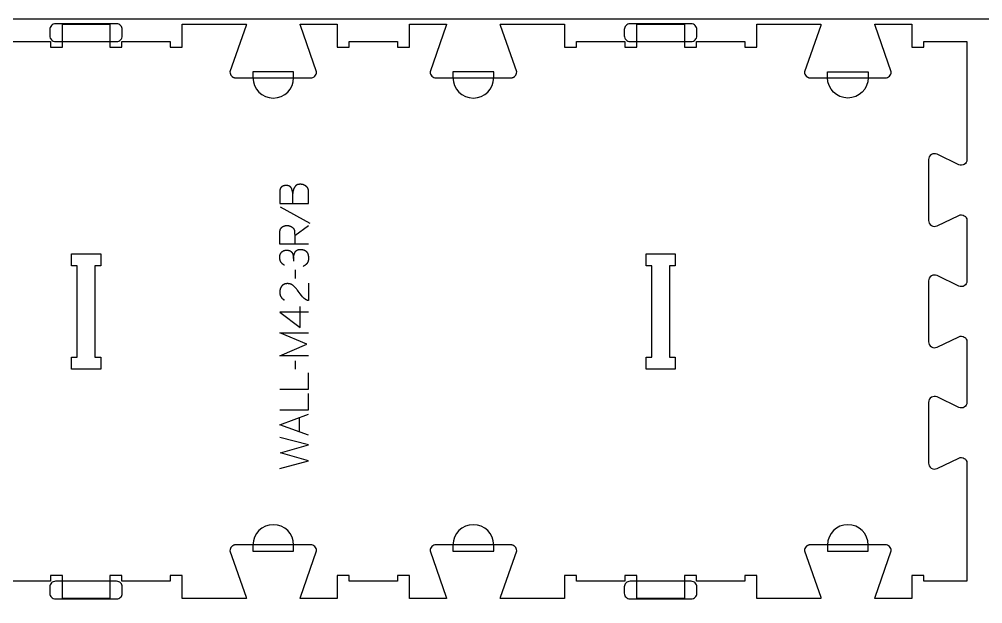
# Model space of a CAD drawing. Extents: x -13885 to -10701, y -43691 to -36097.
# Drawn here: x -12361 to -11355, y -38731 to -38121 of the extents above; entities that cross this region are included whole.
import ezdxf

# ---------------------------------------------------------------- set-up
doc = ezdxf.new("R2010")
doc.units = 0
for name, color, linetype in [('0_SHEET_SPRUCEPLY_2440X122', 1, 'CONTINUOUS'), ('1_ANYTOOL_1MMDEEP_LABELS_S', 2, 'CONTINUOUS'), ('3_ANYTOOL_CUTTHROUGH_INSID', 4, 'CONTINUOUS'), ('4_ANYTOOL_CUTTHROUGH_OUTSI', 5, 'CONTINUOUS'), ('5_ANYTOOL_HALF_MILL_9MM_IN', 3, 'CONTINUOUS')]:
    doc.layers.add(name, color=color, linetype=linetype)

msp = doc.modelspace()

# ---------------------------------------------------------------- linework, layer by layer
at = {"layer": '0_SHEET_SPRUCEPLY_2440X122'}
msp.add_lwpolyline([(-13513.1, -38121.2), (-13513.1, -39341.2), (-11073.1, -39341.2), (-11073.1, -38121.2)], close=True, dxfattribs=at)
at = {"layer": '1_ANYTOOL_1MMDEEP_LABELS_S'}
for points in [[(-12089.2, -38313.6), (-12059.2, -38313.6), (-12059.2, -38303.9), (-12059.1, -38301.3), (-12059.1, -38301.1), (-12059.1, -38300.9), (-12059.1, -38300.7), (-12059.1, -38300.4), (-12059.1, -38300.2), (-12059.2, -38300), (-12059.2, -38299.8), (-12059.2, -38299.6), (-12059.3, -38299.4), (-12059.3, -38299.2), (-12059.4, -38299), (-12059.4, -38298.8), (-12059.5, -38298.6), (-12059.5, -38298.4), (-12059.6, -38298.2), (-12059.7, -38298.1), (-12059.8, -38297.9), (-12059.9, -38297.7), (-12060, -38297.5), (-12060.1, -38297.4), (-12060.2, -38297.2), (-12060.3, -38297), (-12060.4, -38296.9), (-12060.5, -38296.7), (-12060.6, -38296.6), (-12060.8, -38296.4), (-12060.9, -38296.3), (-12061.1, -38296.1), (-12061.2, -38296), (-12061.4, -38295.8), (-12061.5, -38295.7), (-12061.7, -38295.6), (-12061.9, -38295.5), (-12062, -38295.3), (-12062.2, -38295.2), (-12062.4, -38295.1), (-12062.6, -38295), (-12062.7, -38294.9), (-12062.9, -38294.8), (-12063.1, -38294.7), (-12063.3, -38294.6), (-12063.5, -38294.5), (-12063.6, -38294.4), (-12063.8, -38294.3), (-12064, -38294.2), (-12064.2, -38294.2), (-12064.4, -38294.1), (-12064.6, -38294), (-12064.8, -38294), (-12064.9, -38293.9), (-12065.1, -38293.8), (-12065.3, -38293.8), (-12065.5, -38293.7), (-12065.7, -38293.7), (-12065.9, -38293.7), (-12066.1, -38293.6), (-12066.3, -38293.6), (-12066.5, -38293.6), (-12066.7, -38293.6), (-12066.9, -38293.5), (-12067.1, -38293.5), (-12067.3, -38293.5), (-12067.5, -38293.5), (-12067.7, -38293.5), (-12068, -38293.5), (-12068.2, -38293.5), (-12068.5, -38293.5), (-12068.7, -38293.5), (-12068.9, -38293.6), (-12069.2, -38293.6), (-12069.4, -38293.6), (-12069.6, -38293.7), (-12069.8, -38293.7), (-12070, -38293.8), (-12070.2, -38293.8), (-12070.5, -38293.9), (-12070.6, -38294), (-12070.8, -38294.1), (-12071, -38294.1), (-12071.2, -38294.2), (-12071.3, -38294.3), (-12071.4, -38294.3), (-12071.5, -38294.4), (-12071.6, -38294.4), (-12071.7, -38294.5), (-12071.7, -38294.5), (-12071.8, -38294.6), (-12071.9, -38294.6), (-12072, -38294.7), (-12072.1, -38294.8), (-12072.2, -38294.8), (-12072.2, -38294.9), (-12072.3, -38294.9), (-12072.4, -38295), (-12072.5, -38295.1), (-12072.5, -38295.1), (-12072.6, -38295.2), (-12072.7, -38295.3), (-12072.8, -38295.4), (-12072.8, -38295.4), (-12072.9, -38295.5), (-12073, -38295.6), (-12073.1, -38295.7), (-12073.2, -38295.9), (-12073.3, -38296.1), (-12073.5, -38296.2), (-12073.6, -38296.4), (-12073.8, -38296.8), (-12074, -38297.2), (-12074.2, -38297.5), (-12074.4, -38297.9), (-12074.5, -38298.3), (-12074.7, -38298.7), (-12074.8, -38299.1), (-12075, -38299.5), (-12075.1, -38299.9), (-12075.2, -38300.4), (-12075.3, -38300.8), (-12075.4, -38301.2), (-12075.5, -38301.7), (-12075.6, -38302.1), (-12075.6, -38302.6), (-12075.6, -38303)], [(-12075.5, -38313.6), (-12075.6, -38303), (-12075.7, -38302.6), (-12075.7, -38302.2), (-12075.8, -38301.8), (-12075.8, -38301.5), (-12075.9, -38301.1), (-12076, -38300.7), (-12076.1, -38300.3), (-12076.1, -38300), (-12076.2, -38299.6), (-12076.4, -38299.3), (-12076.5, -38298.9), (-12076.6, -38298.6), (-12076.7, -38298.3), (-12076.9, -38297.9), (-12077, -38297.6), (-12077.2, -38297.3), (-12077.3, -38297.2), (-12077.3, -38297.1), (-12077.3, -38297.1), (-12077.4, -38297), (-12077.4, -38296.9), (-12077.5, -38296.8), (-12077.5, -38296.8), (-12077.6, -38296.7), (-12077.6, -38296.6), (-12077.7, -38296.6), (-12077.8, -38296.5), (-12077.8, -38296.4), (-12077.9, -38296.4), (-12077.9, -38296.3), (-12078, -38296.3), (-12078.1, -38296.2), (-12078.1, -38296.1), (-12078.2, -38296.1), (-12078.3, -38296), (-12078.3, -38296), (-12078.4, -38295.9), (-12078.5, -38295.9), (-12078.5, -38295.8), (-12078.6, -38295.8), (-12078.7, -38295.7), (-12078.8, -38295.7), (-12078.9, -38295.6), (-12078.9, -38295.6), (-12079, -38295.5), (-12079.1, -38295.5), (-12079.2, -38295.5), (-12079.3, -38295.4), (-12079.4, -38295.4), (-12079.4, -38295.3), (-12079.6, -38295.3), (-12079.8, -38295.2), (-12080, -38295.1), (-12080.2, -38295.1), (-12080.4, -38295), (-12080.6, -38295), (-12080.8, -38294.9), (-12081, -38294.9), (-12081.3, -38294.9), (-12081.5, -38294.8), (-12081.7, -38294.8), (-12082, -38294.8), (-12082.2, -38294.8), (-12082.5, -38294.8), (-12082.7, -38294.8), (-12083.1, -38294.8), (-12083.3, -38294.8), (-12083.5, -38294.8), (-12083.7, -38294.8), (-12083.9, -38294.8), (-12084.1, -38294.9), (-12084.2, -38294.9), (-12084.4, -38294.9), (-12084.6, -38295), (-12084.8, -38295), (-12084.9, -38295), (-12085.1, -38295.1), (-12085.2, -38295.1), (-12085.4, -38295.2), (-12085.6, -38295.2), (-12085.7, -38295.3), (-12085.8, -38295.3), (-12086, -38295.4), (-12086.1, -38295.4), (-12086.3, -38295.5), (-12086.4, -38295.6), (-12086.5, -38295.7), (-12086.7, -38295.7), (-12086.8, -38295.8), (-12086.9, -38295.9), (-12087, -38296), (-12087.1, -38296.1), (-12087.3, -38296.2), (-12087.4, -38296.3), (-12087.5, -38296.4), (-12087.6, -38296.5), (-12087.7, -38296.6), (-12087.8, -38296.7), (-12087.9, -38296.8), (-12088, -38296.9), (-12088, -38297), (-12088.1, -38297.1), (-12088.2, -38297.3), (-12088.3, -38297.4), (-12088.4, -38297.5), (-12088.4, -38297.7), (-12088.5, -38297.8), (-12088.6, -38297.9), (-12088.6, -38298.1), (-12088.7, -38298.2), (-12088.7, -38298.4), (-12088.8, -38298.5), (-12088.8, -38298.7), (-12088.9, -38298.9), (-12088.9, -38299), (-12089, -38299.2), (-12089, -38299.4), (-12089, -38299.5), (-12089.1, -38299.7), (-12089.1, -38299.9), (-12089.1, -38300.1), (-12089.1, -38300.3), (-12089.2, -38300.5), (-12089.2, -38300.7), (-12089.2, -38301.1), (-12089.2, -38301.5), (-12089.2, -38313.6)], [(-12088.7, -38317), (-12057.9, -38334.2)], [(-12059.2, -38355.9), (-12089.2, -38355.9), (-12089.2, -38344.6), (-12089.2, -38344.1), (-12089.2, -38343.6), (-12089.1, -38343.4), (-12089.1, -38343.2), (-12089.1, -38342.9), (-12089.1, -38342.7), (-12089, -38342.5), (-12089, -38342.3), (-12089, -38342.1), (-12088.9, -38341.9), (-12088.9, -38341.7), (-12088.8, -38341.5), (-12088.8, -38341.3), (-12088.7, -38341.1), (-12088.6, -38340.9), (-12088.6, -38340.7), (-12088.5, -38340.6), (-12088.4, -38340.4), (-12088.3, -38340.2), (-12088.3, -38340), (-12088.2, -38339.9), (-12088.1, -38339.7), (-12088, -38339.6), (-12087.9, -38339.4), (-12087.8, -38339.3), (-12087.7, -38339.1), (-12087.6, -38339), (-12087.5, -38338.9), (-12087.4, -38338.7), (-12087.2, -38338.6), (-12087.1, -38338.5), (-12087, -38338.4), (-12086.8, -38338.3), (-12086.7, -38338.1), (-12086.6, -38338), (-12086.4, -38337.9), (-12086.3, -38337.8), (-12086.1, -38337.7), (-12086, -38337.6), (-12085.8, -38337.6), (-12085.7, -38337.5), (-12085.5, -38337.4), (-12085.3, -38337.3), (-12085.1, -38337.2), (-12085, -38337.2), (-12084.8, -38337.1), (-12084.6, -38337.1), (-12084.4, -38337), (-12084.2, -38336.9), (-12084, -38336.9), (-12083.8, -38336.9), (-12083.6, -38336.8), (-12083.4, -38336.8), (-12083.2, -38336.7), (-12083, -38336.7), (-12082.8, -38336.7), (-12082.5, -38336.7), (-12082.3, -38336.6), (-12081.8, -38336.6), (-12081.3, -38336.6), (-12081.2, -38336.6), (-12081, -38336.6), (-12080.8, -38336.6), (-12080.6, -38336.6), (-12080.5, -38336.7), (-12080.3, -38336.7), (-12080.1, -38336.7), (-12080, -38336.7), (-12079.8, -38336.8), (-12079.6, -38336.8), (-12079.5, -38336.8), (-12079.3, -38336.9), (-12079.1, -38336.9), (-12079, -38337), (-12078.8, -38337), (-12078.6, -38337.1), (-12078.5, -38337.1), (-12078.3, -38337.2), (-12078.2, -38337.2), (-12078, -38337.3), (-12077.8, -38337.4), (-12077.7, -38337.5), (-12077.5, -38337.5), (-12077.4, -38337.6), (-12077.2, -38337.7), (-12077.1, -38337.8), (-12076.9, -38337.9), (-12076.8, -38338), (-12076.6, -38338.1), (-12076.5, -38338.2), (-12076.3, -38338.3), (-12076.2, -38338.4), (-12076, -38338.5), (-12075.9, -38338.6), (-12075.7, -38338.7), (-12075.6, -38338.9), (-12075.5, -38339), (-12075.4, -38339.1), (-12075.2, -38339.2), (-12075.1, -38339.4), (-12075, -38339.5), (-12074.9, -38339.6), (-12074.8, -38339.8), (-12074.7, -38339.9), (-12074.6, -38340), (-12074.5, -38340.2), (-12074.5, -38340.3), (-12074.4, -38340.5), (-12074.3, -38340.6), (-12074.2, -38340.8), (-12074.2, -38340.9), (-12074.1, -38341.1), (-12074, -38341.3), (-12074, -38341.4), (-12073.9, -38341.6), (-12073.9, -38341.7), (-12073.9, -38341.9), (-12073.8, -38342.1), (-12073.8, -38342.3), (-12073.8, -38342.4), (-12073.8, -38342.6), (-12073.7, -38342.8), (-12073.7, -38343), (-12073.7, -38344.9), (-12073.6, -38346.9), (-12073.6, -38355.9)], [(-12073.6, -38346.9), (-12059.1, -38336.5)], [(-12084.3, -38378.1), (-12084.6, -38377.9), (-12084.9, -38377.7), (-12085.1, -38377.6), (-12085.4, -38377.4), (-12085.7, -38377.2), (-12085.9, -38377), (-12086.2, -38376.8), (-12086.3, -38376.7), (-12086.4, -38376.6), (-12086.5, -38376.5), (-12086.6, -38376.4), (-12086.8, -38376.3), (-12086.9, -38376.2), (-12087, -38376.1), (-12087.1, -38376), (-12087.2, -38375.9), (-12087.3, -38375.7), (-12087.4, -38375.6), (-12087.5, -38375.5), (-12087.5, -38375.4), (-12087.6, -38375.3), (-12087.7, -38375.1), (-12087.8, -38375), (-12087.9, -38374.9), (-12088, -38374.8), (-12088, -38374.6), (-12088.1, -38374.5), (-12088.2, -38374.4), (-12088.2, -38374.2), (-12088.3, -38374.1), (-12088.4, -38374), (-12088.4, -38373.8), (-12088.5, -38373.7), (-12088.6, -38373.6), (-12088.6, -38373.4), (-12088.7, -38373.3), (-12088.7, -38373.1), (-12088.8, -38373), (-12088.8, -38372.8), (-12088.9, -38372.5), (-12089, -38372.2), (-12089, -38371.9), (-12089.1, -38371.6), (-12089.1, -38371.2), (-12089.1, -38370.9), (-12089.2, -38370.6), (-12089.2, -38370.2), (-12089.2, -38369.9), (-12089.2, -38369.7), (-12089.2, -38369.5), (-12089.2, -38369.2), (-12089.2, -38369), (-12089.1, -38368.8), (-12089.1, -38368.6), (-12089.1, -38368.5), (-12089.1, -38368.3), (-12089, -38368.1), (-12089, -38367.9), (-12089, -38367.7), (-12088.9, -38367.5), (-12088.9, -38367.3), (-12088.8, -38367.2), (-12088.8, -38367), (-12088.7, -38366.8), (-12088.7, -38366.6), (-12088.6, -38366.5), (-12088.5, -38366.3), (-12088.5, -38366.1), (-12088.4, -38366), (-12088.3, -38365.8), (-12088.2, -38365.7), (-12088.1, -38365.5), (-12088, -38365.4), (-12087.9, -38365.2), (-12087.8, -38365.1), (-12087.7, -38364.9), (-12087.6, -38364.8), (-12087.5, -38364.6), (-12087.4, -38364.5), (-12087.3, -38364.4), (-12087.2, -38364.2), (-12087.1, -38364.1), (-12086.9, -38364), (-12086.8, -38363.9), (-12086.7, -38363.8), (-12086.5, -38363.6), (-12086.4, -38363.5), (-12086.3, -38363.4), (-12086.1, -38363.3), (-12086, -38363.3), (-12085.8, -38363.2), (-12085.7, -38363.1), (-12085.5, -38363), (-12085.4, -38362.9), (-12085.2, -38362.9), (-12085, -38362.8), (-12084.9, -38362.7), (-12084.7, -38362.7), (-12084.5, -38362.6), (-12084.3, -38362.6), (-12084.1, -38362.5), (-12084, -38362.5), (-12083.8, -38362.4), (-12083.6, -38362.4), (-12083.4, -38362.4), (-12083.2, -38362.3), (-12083, -38362.3), (-12082.8, -38362.3), (-12082.6, -38362.3), (-12082.4, -38362.3), (-12082.2, -38362.3), (-12081.6, -38362.3), (-12081.3, -38362.3), (-12081, -38362.3), (-12080.6, -38362.4), (-12080.3, -38362.4), (-12080.2, -38362.4), (-12080, -38362.5), (-12079.9, -38362.5), (-12079.8, -38362.5), (-12079.6, -38362.5), (-12079.5, -38362.6), (-12079.4, -38362.6), (-12079.2, -38362.7), (-12079.1, -38362.7), (-12079, -38362.7), (-12078.9, -38362.8), (-12078.7, -38362.8), (-12078.6, -38362.9), (-12078.5, -38362.9), (-12078.4, -38363), (-12078.3, -38363.1), (-12078.2, -38363.1), (-12078.1, -38363.2), (-12078, -38363.2), (-12077.9, -38363.3), (-12077.8, -38363.4), (-12077.7, -38363.4), (-12077.5, -38363.6), (-12077.4, -38363.7), (-12077.2, -38363.9), (-12077, -38364.1), (-12077, -38364.1), (-12076.9, -38364.2), (-12076.8, -38364.3), (-12076.7, -38364.4), (-12076.7, -38364.5), (-12076.6, -38364.6), (-12076.5, -38364.7), (-12076.5, -38364.7), (-12076.4, -38364.8), (-12076.3, -38364.9), (-12076.3, -38365), (-12076.2, -38365.1), (-12076.2, -38365.2), (-12076.1, -38365.3), (-12076.1, -38365.4), (-12076, -38365.5), (-12076, -38365.6), (-12075.9, -38365.7), (-12075.9, -38365.8), (-12075.8, -38365.9), (-12075.8, -38366), (-12075.7, -38366.1), (-12075.6, -38366.3), (-12075.6, -38366.5), (-12075.5, -38366.7), (-12075.4, -38367), (-12075.4, -38367.2), (-12075.3, -38367.4), (-12075.3, -38367.6), (-12075.2, -38367.9), (-12075.2, -38368.1), (-12075.1, -38368.3), (-12075.1, -38368.6), (-12075.1, -38368.8), (-12075.1, -38369), (-12075, -38369.3), (-12075, -38369.5), (-12075, -38369.8), (-12075, -38370), (-12075, -38373.7)], [(-12075, -38370.9), (-12074.9, -38370.5), (-12074.9, -38370.1), (-12074.8, -38369.6), (-12074.8, -38369.2), (-12074.7, -38368.8), (-12074.6, -38368.4), (-12074.5, -38368), (-12074.4, -38367.6), (-12074.3, -38367.2), (-12074.2, -38366.8), (-12074.1, -38366.4), (-12073.9, -38366), (-12073.8, -38365.6), (-12073.6, -38365.2), (-12073.4, -38364.8), (-12073.2, -38364.5), (-12073.1, -38364.3), (-12073, -38364.1), (-12073, -38364), (-12072.9, -38363.9), (-12072.9, -38363.9), (-12072.8, -38363.8), (-12072.7, -38363.7), (-12072.7, -38363.6), (-12072.6, -38363.5), (-12072.6, -38363.5), (-12072.5, -38363.4), (-12072.4, -38363.3), (-12072.4, -38363.2), (-12072.3, -38363.2), (-12072.2, -38363.1), (-12072.2, -38363), (-12072.1, -38363), (-12072, -38362.9), (-12071.9, -38362.9), (-12071.9, -38362.8), (-12071.8, -38362.7), (-12071.7, -38362.7), (-12071.6, -38362.6), (-12071.5, -38362.6), (-12071.5, -38362.5), (-12071.4, -38362.5), (-12071.3, -38362.4), (-12071.2, -38362.4), (-12071.1, -38362.3), (-12071, -38362.3), (-12071, -38362.2), (-12070.9, -38362.2), (-12070.8, -38362.1), (-12070.7, -38362.1), (-12070.6, -38362), (-12070.5, -38362), (-12070.3, -38361.9), (-12070.1, -38361.9), (-12069.9, -38361.8), (-12069.7, -38361.7), (-12069.5, -38361.7), (-12069.3, -38361.7), (-12069.1, -38361.6), (-12068.8, -38361.6), (-12068.6, -38361.6), (-12068.4, -38361.5), (-12068.1, -38361.5), (-12067.9, -38361.5), (-12067.6, -38361.5), (-12067.4, -38361.5), (-12067.1, -38361.5), (-12066.8, -38361.5), (-12066.5, -38361.6), (-12066.3, -38361.6), (-12066, -38361.6), (-12065.8, -38361.6), (-12065.5, -38361.7), (-12065.3, -38361.7), (-12065.1, -38361.8), (-12064.8, -38361.8), (-12064.6, -38361.9), (-12064.4, -38361.9), (-12064.2, -38362), (-12064, -38362.1), (-12063.8, -38362.1), (-12063.6, -38362.2), (-12063.4, -38362.3), (-12063.2, -38362.4), (-12063, -38362.5), (-12062.8, -38362.6), (-12062.6, -38362.7), (-12062.5, -38362.8), (-12062.3, -38362.9), (-12062.1, -38363), (-12062, -38363.2), (-12061.8, -38363.3), (-12061.8, -38363.4), (-12061.7, -38363.4), (-12061.6, -38363.5), (-12061.6, -38363.6), (-12061.5, -38363.6), (-12061.4, -38363.7), (-12061.4, -38363.8), (-12061.3, -38363.8), (-12061.2, -38364), (-12061, -38364.2), (-12060.9, -38364.3), (-12060.8, -38364.5), (-12060.7, -38364.7), (-12060.6, -38364.8), (-12060.5, -38365), (-12060.4, -38365.2), (-12060.3, -38365.4), (-12060.2, -38365.5), (-12060.1, -38365.7), (-12060, -38365.9), (-12060, -38366.1), (-12059.9, -38366.3), (-12059.8, -38366.5), (-12059.7, -38366.7), (-12059.7, -38366.9), (-12059.6, -38367.2), (-12059.6, -38367.4), (-12059.5, -38367.6), (-12059.5, -38367.8), (-12059.4, -38368), (-12059.4, -38368.3), (-12059.3, -38368.5), (-12059.3, -38368.7), (-12059.3, -38369.2), (-12059.2, -38369.7), (-12059.2, -38370.2), (-12059.2, -38370.8), (-12059.2, -38371.2), (-12059.2, -38371.5), (-12059.2, -38371.9), (-12059.3, -38372.3), (-12059.3, -38372.6), (-12059.4, -38372.8), (-12059.4, -38372.9), (-12059.4, -38373.1), (-12059.5, -38373.3), (-12059.5, -38373.4), (-12059.5, -38373.6), (-12059.6, -38373.8), (-12059.6, -38373.9), (-12059.7, -38374.1), (-12059.7, -38374.2), (-12059.8, -38374.4), (-12059.9, -38374.6), (-12059.9, -38374.7), (-12060, -38374.8), (-12060.1, -38375), (-12060.1, -38375.1), (-12060.2, -38375.3), (-12060.3, -38375.4), (-12060.4, -38375.6), (-12060.4, -38375.7), (-12060.5, -38375.8), (-12060.6, -38376), (-12060.7, -38376.1), (-12060.8, -38376.2), (-12060.9, -38376.3), (-12061, -38376.5), (-12061.1, -38376.6), (-12061.2, -38376.7), (-12061.3, -38376.8), (-12061.4, -38376.9), (-12061.5, -38377.1), (-12061.6, -38377.2), (-12061.8, -38377.3), (-12061.9, -38377.4), (-12062, -38377.5), (-12062.1, -38377.6), (-12062.3, -38377.7), (-12062.4, -38377.8), (-12062.5, -38377.9), (-12062.7, -38378), (-12062.8, -38378.1), (-12063, -38378.2), (-12063.1, -38378.3), (-12063.2, -38378.4), (-12063.6, -38378.6), (-12063.9, -38378.7), (-12064.2, -38378.9), (-12064.5, -38379), (-12064.9, -38379.2)], [(-12073.1, -38383), (-12073, -38391.8)], [(-12059.2, -38396.7), (-12059.3, -38415), (-12059.7, -38414.9), (-12060, -38414.8), (-12060.2, -38414.7), (-12060.4, -38414.7), (-12060.6, -38414.6), (-12060.8, -38414.5), (-12061, -38414.4), (-12061.3, -38414.3), (-12061.5, -38414.2), (-12061.7, -38414.1), (-12061.9, -38414), (-12062.1, -38413.8), (-12062.3, -38413.7), (-12062.5, -38413.6), (-12062.7, -38413.5), (-12062.8, -38413.3), (-12063, -38413.2), (-12063.2, -38413.1), (-12063.4, -38412.9), (-12063.6, -38412.8), (-12063.8, -38412.7), (-12063.9, -38412.5), (-12064.1, -38412.3), (-12064.3, -38412.2), (-12064.5, -38412), (-12064.6, -38411.9), (-12064.8, -38411.7), (-12065, -38411.5), (-12065.1, -38411.4), (-12065.4, -38411), (-12066.6, -38409.5), (-12067.8, -38408), (-12069, -38406.5), (-12070.1, -38405), (-12070.7, -38404.2), (-12071.3, -38403.5), (-12071.8, -38402.8), (-12072.4, -38402.1), (-12073, -38401.4), (-12073.6, -38400.8), (-12074.2, -38400.2), (-12074.8, -38399.6), (-12075, -38399.4), (-12075.1, -38399.3), (-12075.3, -38399.2), (-12075.5, -38399), (-12075.6, -38398.9), (-12075.8, -38398.8), (-12076, -38398.7), (-12076.1, -38398.5), (-12076.3, -38398.4), (-12076.5, -38398.3), (-12076.7, -38398.2), (-12076.9, -38398.1), (-12077, -38398), (-12077.2, -38398), (-12077.4, -38397.9), (-12077.6, -38397.8), (-12077.8, -38397.7), (-12078, -38397.7), (-12078.2, -38397.6), (-12078.4, -38397.5), (-12078.6, -38397.5), (-12078.8, -38397.4), (-12079, -38397.4), (-12079.2, -38397.4), (-12079.4, -38397.3), (-12079.6, -38397.3), (-12079.9, -38397.3), (-12080.1, -38397.3), (-12080.3, -38397.2), (-12080.5, -38397.2), (-12080.7, -38397.2), (-12081, -38397.2), (-12081.2, -38397.2), (-12081.5, -38397.2), (-12081.7, -38397.2), (-12081.9, -38397.3), (-12082.2, -38397.3), (-12082.4, -38397.3), (-12082.6, -38397.3), (-12082.9, -38397.4), (-12083.1, -38397.4), (-12083.3, -38397.5), (-12083.5, -38397.5), (-12083.7, -38397.6), (-12083.9, -38397.6), (-12084.1, -38397.7), (-12084.3, -38397.8), (-12084.5, -38397.8), (-12084.7, -38397.9), (-12084.9, -38398), (-12085.1, -38398.1), (-12085.2, -38398.2), (-12085.4, -38398.3), (-12085.6, -38398.4), (-12085.8, -38398.5), (-12085.9, -38398.6), (-12086.1, -38398.8), (-12086.2, -38398.9), (-12086.4, -38399), (-12086.5, -38399.2), (-12086.7, -38399.3), (-12086.8, -38399.4), (-12087, -38399.6), (-12087.1, -38399.7), (-12087.2, -38399.9), (-12087.3, -38400.1), (-12087.5, -38400.2), (-12087.6, -38400.4), (-12087.7, -38400.6), (-12087.8, -38400.7), (-12087.9, -38400.9), (-12088, -38401.1), (-12088.1, -38401.3), (-12088.2, -38401.5), (-12088.3, -38401.6), (-12088.4, -38401.8), (-12088.5, -38402), (-12088.5, -38402.2), (-12088.6, -38402.4), (-12088.7, -38402.6), (-12088.7, -38402.8), (-12088.8, -38403), (-12088.8, -38403.2), (-12088.9, -38403.4), (-12088.9, -38403.6), (-12089, -38403.8), (-12089, -38404.1), (-12089.1, -38404.3), (-12089.1, -38404.5), (-12089.1, -38404.7), (-12089.1, -38405), (-12089.2, -38405.2), (-12089.2, -38405.4), (-12089.2, -38405.7), (-12089.2, -38406.1), (-12089.2, -38406.5), (-12089.2, -38406.9), (-12089.1, -38407.2), (-12089.1, -38407.6), (-12089.1, -38407.9), (-12089, -38408.2), (-12088.9, -38408.6), (-12088.9, -38408.9), (-12088.8, -38409.2), (-12088.7, -38409.3), (-12088.7, -38409.5), (-12088.6, -38409.7), (-12088.6, -38409.8), (-12088.5, -38409.9), (-12088.5, -38410.1), (-12088.4, -38410.2), (-12088.3, -38410.4), (-12088.3, -38410.5), (-12088.2, -38410.7), (-12088.1, -38410.8), (-12088.1, -38410.9), (-12088, -38411.1), (-12087.9, -38411.2), (-12087.8, -38411.3), (-12087.8, -38411.5), (-12087.7, -38411.6), (-12087.6, -38411.7), (-12087.5, -38411.9), (-12087.4, -38412), (-12087.3, -38412.1), (-12087.2, -38412.2), (-12087.1, -38412.3), (-12087, -38412.5), (-12086.9, -38412.6), (-12086.8, -38412.7), (-12086.7, -38412.8), (-12086.6, -38412.9), (-12086.4, -38413), (-12086.3, -38413.1), (-12086.2, -38413.2), (-12086.1, -38413.3), (-12085.8, -38413.5), (-12085.6, -38413.7), (-12085.3, -38413.9), (-12085, -38414.1), (-12084.7, -38414.3), (-12084.4, -38414.5), (-12084.1, -38414.6)], [(-12067.8, -38442.9), (-12067.8, -38421.2)], [(-12059.2, -38427), (-12089.2, -38426.9), (-12067.8, -38442.9)], [(-12059.2, -38472.5), (-12089.2, -38472.5), (-12060.8, -38460.5), (-12089.1, -38448.5), (-12059.2, -38448.5)], [(-12073.1, -38477.7), (-12073, -38486.4)], [(-12089.2, -38507.4), (-12059.2, -38507.4), (-12059.2, -38490.3)], [(-12089.2, -38529.2), (-12059.2, -38529.2), (-12059.2, -38512.1)], [(-12059.2, -38555.4), (-12089.2, -38544.6), (-12059.2, -38533.5)], [(-12068.7, -38552), (-12068.7, -38537.1)], [(-12089.2, -38590.2), (-12059.2, -38582.4), (-12088.3, -38574), (-12059.2, -38565.5), (-12089.2, -38558)]]:
    msp.add_lwpolyline(points, dxfattribs=at)
at = {"layer": '3_ANYTOOL_CUTTHROUGH_INSID', "color": 4}
for points in [[(-12306.5, -38366), (-12276.2, -38366), (-12276.2, -38378.5), (-12282.2, -38378.5), (-12282.2, -38474), (-12276.2, -38474), (-12276.2, -38486.5), (-12306.7, -38486.5), (-12306.7, -38474), (-12300.7, -38474), (-12300.7, -38378.5), (-12306.7, -38378.5), (-12306.7, -38366)], [(-11706.5, -38366), (-11676.2, -38366), (-11676.2, -38378.5), (-11682.2, -38378.5), (-11682.2, -38474), (-11676.2, -38474), (-11676.2, -38486.5), (-11706.7, -38486.5), (-11706.7, -38474), (-11700.7, -38474), (-11700.7, -38378.5), (-11706.7, -38378.5), (-11706.7, -38366)]]:
    msp.add_lwpolyline(points, close=True, dxfattribs=at)
at = {"layer": '4_ANYTOOL_CUTTHROUGH_OUTSI', "color": 5}
msp.add_lwpolyline([(-12379.2, -38144.5), (-12328.7, -38144.5), (-12328.7, -38150.5), (-12316.2, -38150.5), (-12316.2, -38126.5), (-12266.7, -38126.5), (-12266.7, -38150.5), (-12254.2, -38150.5), (-12254.2, -38144.5), (-12203.7, -38144.5), (-12203.7, -38150.5), (-12191.2, -38150.5), (-12191.2, -38126.5), (-12124.1, -38126.5), (-12124.1, -38126.5, -0.061485), (-12124.3, -38127.9), (-12141.2, -38176.1), (-12141.2, -38176.2), (-12141.2, -38176.2), (-12141.2, -38176.2, 0.198912), (-12139.4, -38180.7), (-12139.3, -38180.8), (-12139.1, -38180.9), (-12139, -38181), (-12138.9, -38181.1), (-12138.8, -38181.2), (-12138.7, -38181.2), (-12138.6, -38181.3), (-12138.4, -38181.4), (-12138.3, -38181.5), (-12138.2, -38181.6), (-12138, -38181.7), (-12137.9, -38181.7), (-12137.8, -38181.8), (-12137.6, -38181.9), (-12137.5, -38181.9), (-12137.3, -38182), (-12137.2, -38182.1), (-12137, -38182.1), (-12136.9, -38182.2), (-12136.8, -38182.2), (-12136.6, -38182.3), (-12136.5, -38182.3), (-12136.3, -38182.3), (-12136.2, -38182.4), (-12136, -38182.4), (-12135.9, -38182.4), (-12135.7, -38182.4), (-12135.5, -38182.5), (-12135.4, -38182.5), (-12135.2, -38182.5), (-12135.1, -38182.5), (-12134.9, -38182.5), (-12056.9, -38182.5, 0.414214), (-12050.7, -38176.2), (-12050.7, -38176.2), (-12050.7, -38176.1), (-12067.6, -38127.9), (-12067.6, -38127.9, -0.061485), (-12067.8, -38126.5), (-12029.2, -38126.5), (-12029.2, -38150.5), (-12016.7, -38150.5), (-12016.7, -38144.5), (-11966.2, -38144.5), (-11966.2, -38150.5), (-11953.7, -38150.5), (-11953.7, -38126.5), (-11915.1, -38126.5), (-11915.1, -38126.5, -0.061485), (-11915.4, -38127.9), (-11932.3, -38176.1), (-11932.3, -38176.2), (-11932.3, -38176.2), (-11932.3, -38176.2, 0.414214), (-11926, -38182.5), (-11848, -38182.5), (-11847.9, -38182.5), (-11847.7, -38182.5), (-11847.6, -38182.5), (-11847.4, -38182.5), (-11847.3, -38182.4), (-11847.1, -38182.4), (-11847, -38182.4), (-11846.8, -38182.4), (-11846.7, -38182.3), (-11846.5, -38182.3), (-11846.4, -38182.3), (-11846.2, -38182.2), (-11846.1, -38182.2), (-11845.9, -38182.1), (-11845.8, -38182.1), (-11845.6, -38182), (-11845.5, -38181.9), (-11845.4, -38181.9), (-11845.2, -38181.8), (-11845.1, -38181.7), (-11845, -38181.7), (-11844.8, -38181.6), (-11844.7, -38181.5), (-11844.6, -38181.4), (-11844.4, -38181.3), (-11844.3, -38181.2), (-11844.2, -38181.2), (-11844.1, -38181.1), (-11844, -38181), (-11843.8, -38180.9), (-11843.7, -38180.8), (-11843.6, -38180.7, 0.198912), (-11841.8, -38176.2), (-11841.8, -38176.2), (-11841.8, -38176.1), (-11858.7, -38127.9), (-11858.7, -38127.9, -0.061485), (-11858.9, -38126.5), (-11791.7, -38126.5), (-11791.7, -38150.5), (-11779.2, -38150.5), (-11779.2, -38144.5), (-11728.7, -38144.5), (-11728.7, -38150.5), (-11716.2, -38150.5), (-11716.2, -38126.5), (-11666.7, -38126.5), (-11666.7, -38150.5), (-11654.2, -38150.5), (-11654.2, -38144.5), (-11603.7, -38144.5), (-11603.7, -38150.5), (-11591.2, -38150.5), (-11591.2, -38126.5), (-11541.5, -38126.5), (-11524.1, -38126.5), (-11524.1, -38126.5, -0.061486), (-11524.3, -38127.9), (-11541.2, -38176.1), (-11541.2, -38176.2), (-11541.2, -38176.2), (-11541.2, -38176.2, 0.198912), (-11539.4, -38180.7), (-11539.3, -38180.8), (-11539.1, -38180.9), (-11539, -38181), (-11538.9, -38181.1), (-11538.8, -38181.2), (-11538.7, -38181.2), (-11538.6, -38181.3), (-11538.4, -38181.4), (-11538.3, -38181.5), (-11538.2, -38181.6), (-11538, -38181.7), (-11537.9, -38181.7), (-11537.8, -38181.8), (-11537.6, -38181.9), (-11537.5, -38181.9), (-11537.3, -38182), (-11537.2, -38182.1), (-11537, -38182.1), (-11536.9, -38182.2), (-11536.8, -38182.2), (-11536.6, -38182.3), (-11536.5, -38182.3), (-11536.3, -38182.3), (-11536.2, -38182.4), (-11536, -38182.4), (-11535.9, -38182.4), (-11535.7, -38182.4), (-11535.5, -38182.5), (-11535.4, -38182.5), (-11535.2, -38182.5), (-11535.1, -38182.5), (-11534.9, -38182.5), (-11456.9, -38182.5, 0.414214), (-11450.7, -38176.2), (-11450.7, -38176.2), (-11450.7, -38176.1), (-11467.6, -38127.9), (-11467.6, -38127.9, -0.061485), (-11467.8, -38126.5), (-11429.2, -38126.5), (-11429.2, -38150.2), (-11429.2, -38150.5), (-11416.7, -38150.5), (-11416.7, -38144.5), (-11371.7, -38144.5), (-11371.7, -38267.9), (-11371.7, -38267.9, -0.257375), (-11374.4, -38272.7, -0.257375), (-11380, -38273.1), (-11402.8, -38262.2, 0.551268), (-11411.7, -38267.8), (-11411.7, -38331.2, 0.257375), (-11408.8, -38336.5, 0.257375), (-11402.8, -38336.9), (-11380, -38326, -0.257375), (-11374.4, -38326.3, -0.257375), (-11371.7, -38331.2), (-11371.7, -38394.6, -0.551268), (-11380, -38399.8), (-11402.8, -38388.9, 0.257375), (-11408.8, -38389.2, 0.257375), (-11411.7, -38394.5), (-11411.7, -38457.9, 0.257375), (-11408.8, -38463.2, 0.257375), (-11402.8, -38463.6), (-11380, -38452.7, -0.551268), (-11371.7, -38457.9), (-11371.7, -38521.3, -0.551268), (-11380, -38526.5), (-11402.8, -38515.6, 0.551268), (-11411.7, -38521.2), (-11411.7, -38584.6, 0.551268), (-11402.8, -38590.3), (-11380, -38579.4, -0.551268), (-11371.7, -38584.6), (-11371.7, -38708), (-11416.7, -38708), (-11416.7, -38702), (-11429.2, -38702), (-11429.2, -38726), (-11467.8, -38726), (-11467.8, -38726, -0.061485), (-11467.6, -38724.6), (-11450.7, -38676.3), (-11450.7, -38676.3), (-11450.7, -38676.2), (-11450.7, -38676.2, 0.414214), (-11456.9, -38670), (-11534.9, -38670), (-11535.1, -38670), (-11535.2, -38670), (-11535.4, -38670), (-11535.5, -38670), (-11535.7, -38670), (-11535.9, -38670), (-11536, -38670.1), (-11536.2, -38670.1), (-11536.3, -38670.1), (-11536.5, -38670.2), (-11536.6, -38670.2), (-11536.8, -38670.2), (-11536.9, -38670.3), (-11537, -38670.3), (-11537.2, -38670.4), (-11537.3, -38670.5), (-11537.5, -38670.5), (-11537.6, -38670.6), (-11537.8, -38670.7), (-11537.9, -38670.7), (-11538, -38670.8), (-11538.2, -38670.9), (-11538.3, -38671), (-11538.4, -38671), (-11538.6, -38671.1), (-11538.7, -38671.2), (-11538.8, -38671.3), (-11538.9, -38671.4), (-11539, -38671.5), (-11539.1, -38671.6), (-11539.3, -38671.7), (-11539.4, -38671.8, 0.198912), (-11541.2, -38676.2), (-11541.2, -38676.3), (-11541.2, -38676.3), (-11524.3, -38724.6), (-11524.3, -38724.6, -0.061485), (-11524.1, -38726), (-11541.5, -38726), (-11591.2, -38726), (-11591.2, -38702), (-11603.7, -38702), (-11603.7, -38708), (-11654.2, -38708), (-11654.2, -38702), (-11666.7, -38702), (-11666.7, -38726), (-11716.2, -38726), (-11716.2, -38702), (-11728.7, -38702), (-11728.7, -38708), (-11779.2, -38708), (-11779.2, -38702), (-11791.7, -38702), (-11791.7, -38726), (-11841.5, -38726), (-11858.9, -38726), (-11858.9, -38726, -0.061485), (-11858.7, -38724.6), (-11841.8, -38676.3), (-11841.8, -38676.3), (-11841.8, -38676.2), (-11841.8, -38676.2, 0.198912), (-11843.6, -38671.8), (-11843.7, -38671.7), (-11843.8, -38671.6), (-11844, -38671.5), (-11844.1, -38671.4), (-11844.2, -38671.3), (-11844.3, -38671.2), (-11844.4, -38671.1), (-11844.6, -38671), (-11844.7, -38671), (-11844.8, -38670.9), (-11845, -38670.8), (-11845.1, -38670.7), (-11845.2, -38670.7), (-11845.4, -38670.6), (-11845.5, -38670.5), (-11845.6, -38670.5), (-11845.8, -38670.4), (-11845.9, -38670.3), (-11846.1, -38670.3), (-11846.2, -38670.2), (-11846.4, -38670.2), (-11846.5, -38670.2), (-11846.7, -38670.1), (-11846.8, -38670.1), (-11847, -38670.1), (-11847.1, -38670), (-11847.3, -38670), (-11847.4, -38670), (-11847.6, -38670), (-11847.7, -38670), (-11847.9, -38670), (-11848, -38670), (-11926, -38670, 0.414214), (-11932.3, -38676.2), (-11932.3, -38676.3), (-11932.3, -38676.3), (-11915.4, -38724.6), (-11915.4, -38724.6, -0.061485), (-11915.1, -38726), (-11953.7, -38726), (-11953.7, -38702), (-11966.2, -38702), (-11966.2, -38708), (-12016.7, -38708), (-12016.7, -38702), (-12029.2, -38702), (-12029.2, -38726), (-12067.8, -38726), (-12067.8, -38726, -0.061485), (-12067.6, -38724.6), (-12050.7, -38676.3), (-12050.7, -38676.3), (-12050.7, -38676.2), (-12050.7, -38676.2, 0.414214), (-12056.9, -38670), (-12134.9, -38670), (-12135.1, -38670), (-12135.2, -38670), (-12135.4, -38670), (-12135.5, -38670), (-12135.7, -38670), (-12135.9, -38670), (-12136, -38670.1), (-12136.2, -38670.1), (-12136.3, -38670.1), (-12136.5, -38670.2), (-12136.6, -38670.2), (-12136.8, -38670.2), (-12136.9, -38670.3), (-12137, -38670.3), (-12137.2, -38670.4), (-12137.3, -38670.5), (-12137.5, -38670.5), (-12137.6, -38670.6), (-12137.8, -38670.7), (-12137.9, -38670.7), (-12138, -38670.8), (-12138.2, -38670.9), (-12138.3, -38671), (-12138.4, -38671), (-12138.6, -38671.1), (-12138.7, -38671.2), (-12138.8, -38671.3), (-12138.9, -38671.4), (-12139, -38671.5), (-12139.1, -38671.6), (-12139.3, -38671.7), (-12139.4, -38671.8, 0.198912), (-12141.2, -38676.2), (-12141.2, -38676.3), (-12141.2, -38676.3), (-12124.3, -38724.6), (-12124.3, -38724.6, -0.061485), (-12124.1, -38726), (-12141.5, -38726), (-12191.2, -38726), (-12191.2, -38702), (-12203.7, -38702), (-12203.7, -38708), (-12254.2, -38708), (-12254.2, -38702), (-12266.7, -38702), (-12266.7, -38726), (-12316.2, -38726), (-12316.2, -38702), (-12328.7, -38702), (-12328.7, -38708), (-12379.2, -38708)], format="xyb", dxfattribs=at)
at = {"layer": '5_ANYTOOL_HALF_MILL_9MM_IN', "color": 3}
for points in [[(-12323.4, -38126, 0.414214), (-12329.4, -38132), (-12329.4, -38138.5, 0.414214), (-12323.4, -38144.5), (-12259.6, -38144.5, 0.414214), (-12253.6, -38138.5), (-12253.6, -38132, 0.414214), (-12259.6, -38126)], [(-11723.4, -38126, 0.414214), (-11729.4, -38132), (-11729.4, -38138.5, 0.414214), (-11723.4, -38144.5), (-11659.6, -38144.5, 0.414214), (-11653.6, -38138.5), (-11653.6, -38132, 0.414214), (-11659.6, -38126)], [(-12117.2, -38182.2, 1), (-12074.7, -38182.2), (-12074.7, -38182), (-12074.7, -38176), (-12117.2, -38176), (-12117.2, -38182), (-12117.2, -38182.2)], [(-11908.3, -38182.2, 1), (-11865.8, -38182.2), (-11865.8, -38182), (-11865.8, -38176), (-11908.3, -38176), (-11908.3, -38182), (-11908.3, -38182.2)], [(-11474.7, -38182.2, -1), (-11517.2, -38182.2), (-11517.2, -38182), (-11517.2, -38176), (-11474.7, -38176), (-11474.7, -38182), (-11474.7, -38182.2)], [(-12074.7, -38670.2, 1), (-12117.2, -38670.2), (-12117.2, -38670.5), (-12117.2, -38676.5), (-12074.7, -38676.5), (-12074.7, -38670.5), (-12074.7, -38670.2)], [(-11865.8, -38670.2, 1), (-11908.3, -38670.2), (-11908.3, -38670.5), (-11908.3, -38676.5), (-11865.8, -38676.5), (-11865.8, -38670.5), (-11865.8, -38670.2)], [(-11474.7, -38670.2, 1), (-11517.2, -38670.2), (-11517.2, -38670.5), (-11517.2, -38676.5), (-11474.7, -38676.5), (-11474.7, -38670.5), (-11474.7, -38670.2)], [(-12323.4, -38708, 0.414214), (-12329.4, -38714), (-12329.4, -38720.5, 0.414214), (-12323.4, -38726.5), (-12259.6, -38726.5, 0.414214), (-12253.6, -38720.5), (-12253.6, -38714, 0.414214), (-12259.6, -38708)], [(-11723.4, -38708, 0.414214), (-11729.4, -38714), (-11729.4, -38720.5, 0.414214), (-11723.4, -38726.5), (-11659.6, -38726.5, 0.414214), (-11653.6, -38720.5), (-11653.6, -38714, 0.414214), (-11659.6, -38708)]]:
    msp.add_lwpolyline(points, format="xyb", close=True, dxfattribs=at)

doc.saveas('drawing.dxf')
